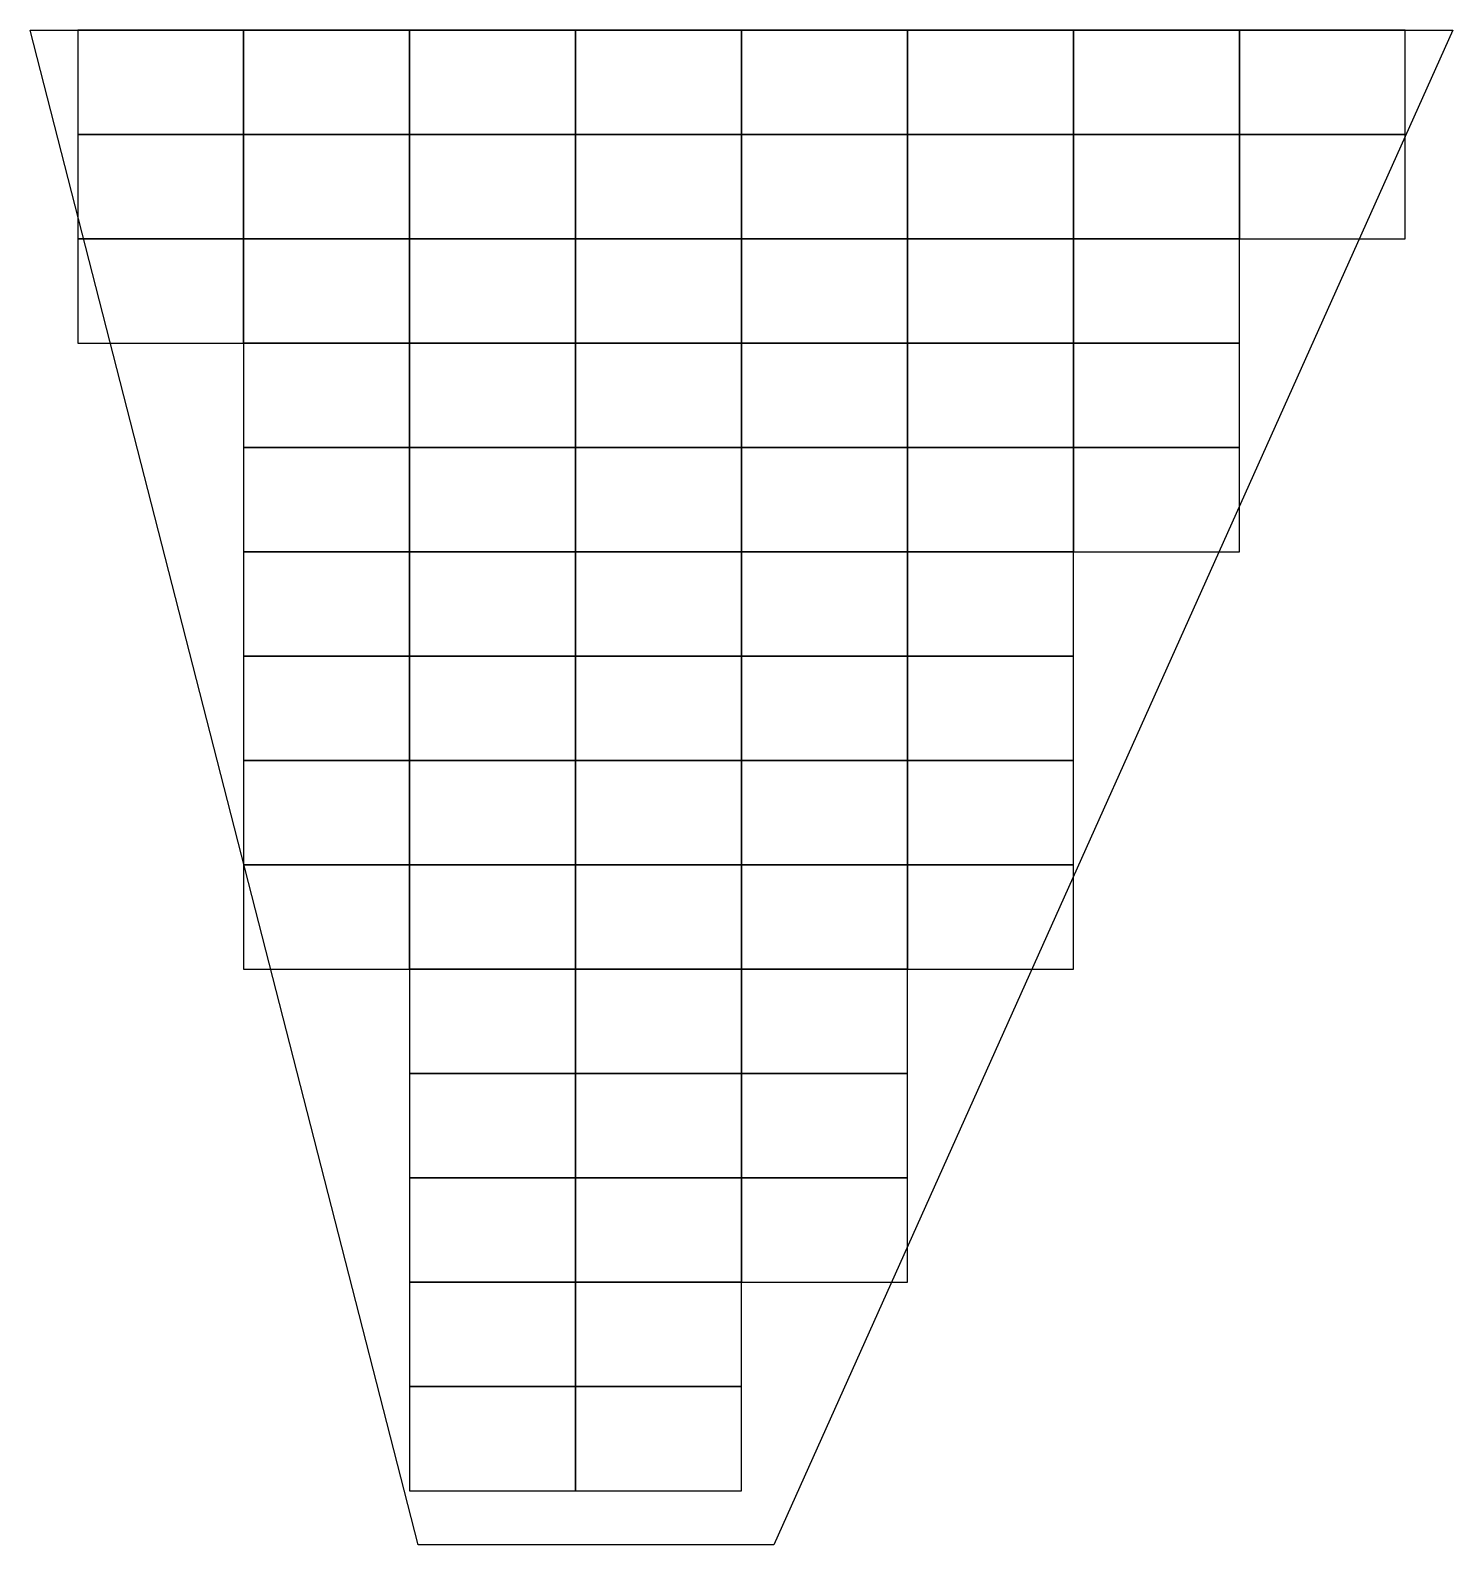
# Model space of a CAD drawing. Header units: metres. Extents: x 29 to 32, y 46.81 to 50.
import ezdxf

# ---------------------------------------------------------------- set-up
doc = ezdxf.new("R2010")
doc.units = ezdxf.units.M
doc.layers.add('boundary', color=1, linetype='Continuous', lineweight=25, true_color=0xff0000)
doc.layers.add('trays', color=4, linetype='Continuous', lineweight=25, true_color=0x00ffff)

msp = doc.modelspace()

# ---------------------------------------------------------------- linework, layer by layer
at = {"layer": 'boundary', "flags": 128}
msp.add_lwpolyline([(30.5683, 46.8062), (29.8183, 46.8062), (29, 50), (32, 50)], close=True, dxfattribs=at)
at = {"layer": 'trays', "flags": 128}
for points in [[(29.1, 49.78), (29.45, 49.78), (29.45, 50), (29.1, 50)], [(29.45, 49.78), (29.8, 49.78), (29.8, 50), (29.45, 50)], [(29.8, 49.78), (30.15, 49.78), (30.15, 50), (29.8, 50)], [(30.15, 49.78), (30.5, 49.78), (30.5, 50), (30.15, 50)], [(30.5, 49.78), (30.85, 49.78), (30.85, 50), (30.5, 50)], [(30.85, 49.78), (31.2, 49.78), (31.2, 50), (30.85, 50)], [(31.2, 49.78), (31.55, 49.78), (31.55, 50), (31.2, 50)], [(31.55, 49.78), (31.9, 49.78), (31.9, 50), (31.55, 50)], [(29.1, 49.56), (29.45, 49.56), (29.45, 49.78), (29.1, 49.78)], [(29.45, 49.56), (29.8, 49.56), (29.8, 49.78), (29.45, 49.78)], [(29.8, 49.56), (30.15, 49.56), (30.15, 49.78), (29.8, 49.78)], [(30.15, 49.56), (30.5, 49.56), (30.5, 49.78), (30.15, 49.78)], [(30.5, 49.56), (30.85, 49.56), (30.85, 49.78), (30.5, 49.78)], [(30.85, 49.56), (31.2, 49.56), (31.2, 49.78), (30.85, 49.78)], [(31.2, 49.56), (31.55, 49.56), (31.55, 49.78), (31.2, 49.78)], [(31.55, 49.56), (31.9, 49.56), (31.9, 49.78), (31.55, 49.78)], [(29.1, 49.34), (29.45, 49.34), (29.45, 49.56), (29.1, 49.56)], [(29.45, 49.34), (29.8, 49.34), (29.8, 49.56), (29.45, 49.56)], [(29.8, 49.34), (30.15, 49.34), (30.15, 49.56), (29.8, 49.56)], [(30.15, 49.34), (30.5, 49.34), (30.5, 49.56), (30.15, 49.56)], [(30.5, 49.34), (30.85, 49.34), (30.85, 49.56), (30.5, 49.56)], [(30.85, 49.34), (31.2, 49.34), (31.2, 49.56), (30.85, 49.56)], [(31.2, 49.34), (31.55, 49.34), (31.55, 49.56), (31.2, 49.56)], [(29.45, 49.12), (29.8, 49.12), (29.8, 49.34), (29.45, 49.34)], [(29.8, 49.12), (30.15, 49.12), (30.15, 49.34), (29.8, 49.34)], [(30.15, 49.12), (30.5, 49.12), (30.5, 49.34), (30.15, 49.34)], [(30.5, 49.12), (30.85, 49.12), (30.85, 49.34), (30.5, 49.34)], [(30.85, 49.12), (31.2, 49.12), (31.2, 49.34), (30.85, 49.34)], [(31.2, 49.12), (31.55, 49.12), (31.55, 49.34), (31.2, 49.34)], [(29.45, 48.9), (29.8, 48.9), (29.8, 49.12), (29.45, 49.12)], [(29.8, 48.9), (30.15, 48.9), (30.15, 49.12), (29.8, 49.12)], [(30.15, 48.9), (30.5, 48.9), (30.5, 49.12), (30.15, 49.12)], [(30.5, 48.9), (30.85, 48.9), (30.85, 49.12), (30.5, 49.12)], [(30.85, 48.9), (31.2, 48.9), (31.2, 49.12), (30.85, 49.12)], [(31.2, 48.9), (31.55, 48.9), (31.55, 49.12), (31.2, 49.12)], [(29.45, 48.68), (29.8, 48.68), (29.8, 48.9), (29.45, 48.9)], [(29.8, 48.68), (30.15, 48.68), (30.15, 48.9), (29.8, 48.9)], [(30.15, 48.68), (30.5, 48.68), (30.5, 48.9), (30.15, 48.9)], [(30.5, 48.68), (30.85, 48.68), (30.85, 48.9), (30.5, 48.9)], [(30.85, 48.68), (31.2, 48.68), (31.2, 48.9), (30.85, 48.9)], [(29.45, 48.46), (29.8, 48.46), (29.8, 48.68), (29.45, 48.68)], [(29.8, 48.46), (30.15, 48.46), (30.15, 48.68), (29.8, 48.68)], [(30.15, 48.46), (30.5, 48.46), (30.5, 48.68), (30.15, 48.68)], [(30.5, 48.46), (30.85, 48.46), (30.85, 48.68), (30.5, 48.68)], [(30.85, 48.46), (31.2, 48.46), (31.2, 48.68), (30.85, 48.68)], [(29.45, 48.24), (29.8, 48.24), (29.8, 48.46), (29.45, 48.46)], [(29.8, 48.24), (30.15, 48.24), (30.15, 48.46), (29.8, 48.46)], [(30.15, 48.24), (30.5, 48.24), (30.5, 48.46), (30.15, 48.46)], [(30.5, 48.24), (30.85, 48.24), (30.85, 48.46), (30.5, 48.46)], [(30.85, 48.24), (31.2, 48.24), (31.2, 48.46), (30.85, 48.46)], [(29.45, 48.02), (29.8, 48.02), (29.8, 48.24), (29.45, 48.24)], [(29.8, 48.02), (30.15, 48.02), (30.15, 48.24), (29.8, 48.24)], [(30.15, 48.02), (30.5, 48.02), (30.5, 48.24), (30.15, 48.24)], [(30.5, 48.02), (30.85, 48.02), (30.85, 48.24), (30.5, 48.24)], [(30.85, 48.02), (31.2, 48.02), (31.2, 48.24), (30.85, 48.24)], [(29.8, 47.8), (30.15, 47.8), (30.15, 48.02), (29.8, 48.02)], [(30.15, 47.8), (30.5, 47.8), (30.5, 48.02), (30.15, 48.02)], [(30.5, 47.8), (30.85, 47.8), (30.85, 48.02), (30.5, 48.02)], [(29.8, 47.58), (30.15, 47.58), (30.15, 47.8), (29.8, 47.8)], [(30.15, 47.58), (30.5, 47.58), (30.5, 47.8), (30.15, 47.8)], [(30.5, 47.58), (30.85, 47.58), (30.85, 47.8), (30.5, 47.8)], [(29.8, 47.36), (30.15, 47.36), (30.15, 47.58), (29.8, 47.58)], [(30.15, 47.36), (30.5, 47.36), (30.5, 47.58), (30.15, 47.58)], [(30.5, 47.36), (30.85, 47.36), (30.85, 47.58), (30.5, 47.58)], [(29.8, 47.14), (30.15, 47.14), (30.15, 47.36), (29.8, 47.36)], [(30.15, 47.14), (30.5, 47.14), (30.5, 47.36), (30.15, 47.36)], [(29.8, 46.92), (30.15, 46.92), (30.15, 47.14), (29.8, 47.14)], [(30.15, 46.92), (30.5, 46.92), (30.5, 47.14), (30.15, 47.14)]]:
    msp.add_lwpolyline(points, close=True, dxfattribs=at)

doc.saveas('drawing.dxf')
